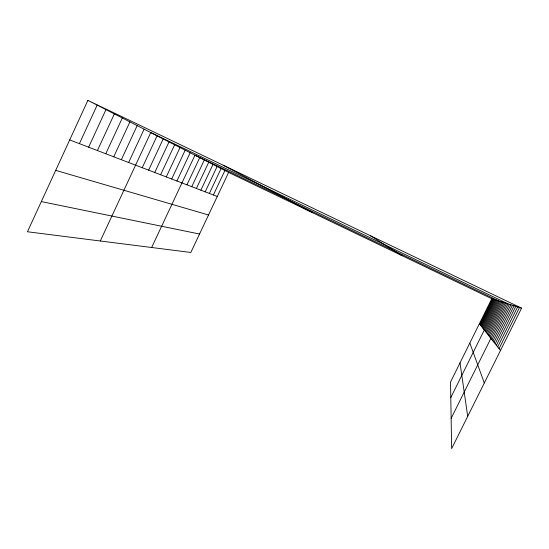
<?xml version="1.0" encoding="UTF-8"?>
<svg xmlns="http://www.w3.org/2000/svg" width="549" height="549" viewBox="0 0 549 549"><rect width="100%" height="100%" fill="white"/><g stroke="black" fill="none" stroke-linecap="round" stroke-linejoin="round"><path stroke-width="0.82" d="M87.888 100.378L27.45 231.767L190.832 252.465L228.631 172.427L87.888 100.378L521.55 308.14L451.655 448.622L450.523 382.056L491.774 298.725L521.55 308.14M79.406 143.646L97.159 105.127M88.636 147.18L105.964 109.635M97.413 150.543L114.343 113.924M105.772 153.747L122.317 118.008M113.746 156.794L129.921 121.899M121.35 159.711L137.181 125.611M128.624 162.497L144.119 129.166M100.289 240.99L150.755 132.563L508.01 303.858L451.141 418.413M142.239 167.713L157.103 135.816M148.621 170.156L163.19 138.931M154.743 172.503L169.03 141.917M160.624 174.754L174.637 144.785M166.272 176.915L180.017 147.544M171.7 178.995L185.191 150.193M176.929 180.998L190.174 152.739M151.654 247.503L194.97 155.195L498.718 300.921L450.784 397.627M186.955 184.841L199.733 157.632M191.759 186.681L204.317 159.979M196.398 188.458L208.737 162.243M200.872 190.174L212.998 164.419M205.189 191.827L217.109 166.525M209.354 193.42L221.082 168.564M213.383 194.964L224.918 170.526M479.929 324.432L492.535 298.965M480.485 325.138L493.325 299.219M481.068 325.873L494.141 299.473M481.665 326.634L494.985 299.74M482.29 327.424L495.871 300.022M482.942 328.24L496.783 300.31M483.614 329.098L497.73 300.612M485.021 330.875L499.72 301.236M485.762 331.809L500.757 301.566M486.531 332.783L501.841 301.909M487.327 333.792L502.966 302.266M488.164 334.849L504.147 302.636M489.035 335.954L505.375 303.027M489.948 337.107L506.658 303.432M491.904 339.577L509.417 304.304M492.954 340.902L510.899 304.77M494.052 342.295L512.45 305.265M495.212 343.756L514.084 305.779M496.426 345.3L515.799 306.321M497.71 346.92L517.618 306.898M499.068 348.636L519.526 307.502M41.333 201.586L199.534 234.032M55.696 170.362L208.531 214.988M69.696 139.926L217.28 196.46M228.631 172.427L491.774 298.725M223.21 165.208L312.614 212.738M370.438 235.741L402.04 255.656M479.387 323.752L500.503 350.447M469.834 343.043L484.307 382.996M460.021 362.868L467.7 416.375"/></g></svg>
